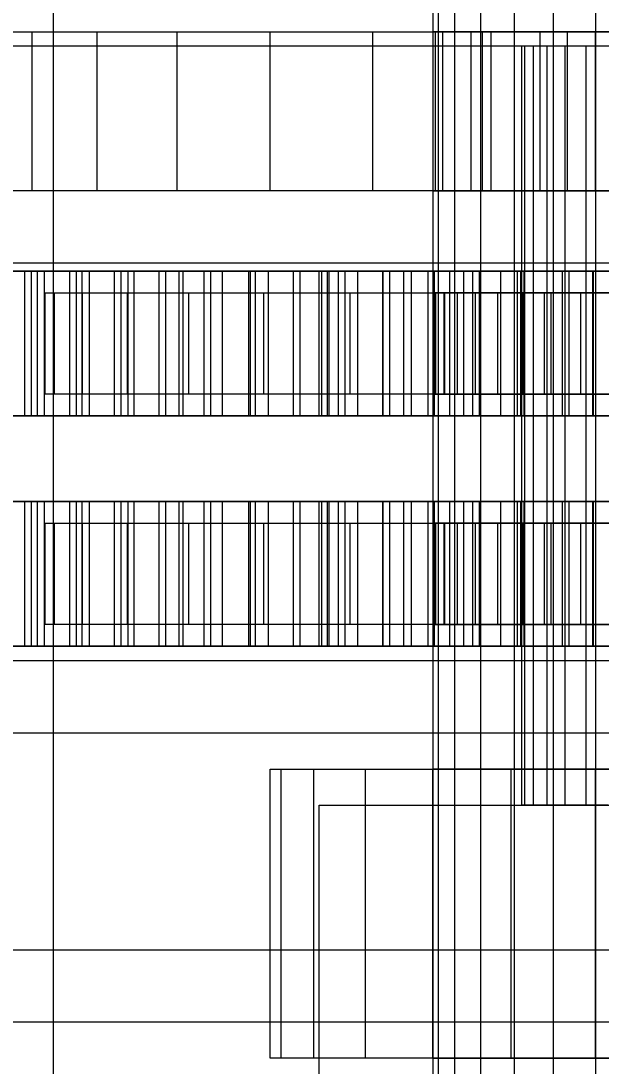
# Model space of a CAD drawing. Header units: millimetres. Extents: x -2500 to 58855, y -53268 to 6837.
# Drawn here: x 57367.6 to 57447.9, y -16606.1 to -16461.5 of the extents above; entities that cross this region are included whole.
import ezdxf

# ---------------------------------------------------------------- set-up
doc = ezdxf.new("R2010")
doc.units = ezdxf.units.MM
doc.layers.add('COTAS_R', color=1, linetype='Continuous', lineweight=0)
doc.layers.add('superior_secador', color=7, linetype='Continuous', lineweight=0)
doc.dimstyles.new('R19_100', dxfattribs={"dimtxt": 250, "dimasz": 150, "dimexe": 150, "dimexo": 80, "dimgap": 100, "dimtad": 1, "dimtih": 1, "dimtoh": 1, "dimdsep": 46, "dimcen": 0.09, "dimadec": 0, "dimazin": 0, "dimtfac": 1, "dimtdec": 4, "dimtofl": 0, "dimtmove": 0, "dimatfit": 3, "dimfxl": 1, "dimtolj": 1, "dimtzin": 0, "dimarcsym": 0})

# ---------------------------------------------------------------- blocks, each defined once
blk = doc.blocks.new('*D26')
at = {"layer": 'COTAS_R', "color": 0, "lineweight": -2, "transparency": 16777216}
for p, q in [((58037.12, -15400), (57067.12, -15400)), ((57217.12, -19600), (57217.12, -15550)), ((58037.12, -19750), (57067.12, -19750))]:
    blk.add_line(p, q, dxfattribs=at)
at = {"layer": 'COTAS_R', "color": 0, "transparency": 16777216}
for points in [[(57192.12, -15550), (57242.12, -15550), (57217.12, -15400)], [(57192.12, -19600), (57242.12, -19600), (57217.12, -19750)]]:
    blk.add_solid(points, dxfattribs=at)
at = {"layer": 'Defpoints', "color": 0, "transparency": 16777216}
for p in [(57217.12, -15400), (58117.12, -15400), (58117.12, -19750)]:
    blk.add_point(p, dxfattribs=at)

msp = doc.modelspace()

# ---------------------------------------------------------------- linework, layer by layer
at = {"layer": 'superior_secador'}
for p, q in [((57424.616, -16380), (57424.616, -16640)), ((57425.383, -16380), (57425.383, -16640)), ((57427.63, -16380), (57427.63, -16640)), ((57431.206, -16380), (57431.206, -16640)), ((57435.866, -16380), (57435.866, -16640)), ((57441.292, -16380), (57441.292, -16640)), ((57447.116, -16380), (57447.116, -16640)), ((57372.116, -16405), (57372.116, -16700)), ((57357.116, -16463), (57424.616, -16463)), ((57358.483, -16463), (57424.958, -16463)), ((57362.544, -16463), (57369.174, -16463)), ((57362.544, -16463), (57425.973, -16463)), ((57369.174, -16485), (57369.174, -16463)), ((57369.174, -16463), (57378.172, -16463)), ((57369.174, -16463), (57427.63, -16463)), ((57378.172, -16485), (57378.172, -16463)), ((57378.172, -16463), (57389.265, -16463)), ((57378.172, -16463), (57429.88, -16463)), ((57389.265, -16485), (57389.265, -16463)), ((57389.265, -16463), (57402.116, -16463)), ((57389.265, -16463), (57432.653, -16463)), ((57402.116, -16485), (57402.116, -16463)), ((57402.116, -16463), (57416.334, -16463)), ((57402.116, -16463), (57435.866, -16463)), ((57416.334, -16485), (57416.334, -16463)), ((57416.334, -16463), (57431.488, -16463)), ((57416.334, -16463), (57439.42, -16463)), ((57424.958, -16463), (57424.616, -16463)), ((57424.616, -16463), (57424.616, -16485)), ((57425.973, -16463), (57424.958, -16463)), ((57424.958, -16463), (57424.958, -16485)), ((57427.63, -16463), (57425.973, -16463)), ((57425.973, -16463), (57425.973, -16485)), ((57429.88, -16463), (57427.63, -16463)), ((57427.63, -16463), (57427.63, -16485)), ((57432.653, -16463), (57429.88, -16463)), ((57429.88, -16463), (57429.88, -16485)), ((57431.488, -16485), (57431.488, -16463)), ((57431.488, -16463), (57447.116, -16463)), ((57431.488, -16463), (57443.209, -16463)), ((57435.866, -16463), (57432.653, -16463)), ((57432.653, -16463), (57432.653, -16485)), ((57439.42, -16463), (57435.866, -16463)), ((57435.866, -16463), (57435.866, -16485)), ((57443.209, -16463), (57439.42, -16463)), ((57439.42, -16463), (57439.42, -16485)), ((57447.116, -16463), (57443.209, -16463)), ((57443.209, -16463), (57443.209, -16485)), ((57447.116, -16485), (57447.116, -16463)), ((57447.116, -16463), (57462.744, -16463)), ((57451.023, -16463), (57447.116, -16463)), ((57542.116, -16465), (57352.116, -16465)), ((57437.311, -16465), (57436.902, -16465)), ((57436.902, -16465), (57436.902, -16570)), ((57438.509, -16465), (57437.311, -16465)), ((57437.311, -16465), (57437.311, -16570)), ((57440.416, -16465), (57438.509, -16465)), ((57438.509, -16465), (57438.509, -16570)), ((57442.902, -16465), (57440.416, -16465)), ((57440.416, -16465), (57440.416, -16570)), ((57445.796, -16465), (57442.902, -16465)), ((57442.902, -16465), (57442.902, -16570)), ((57448.902, -16465), (57445.796, -16465)), ((57445.796, -16465), (57445.796, -16570)), ((57424.616, -16485), (57357.116, -16485)), ((57424.958, -16485), (57358.483, -16485)), ((57369.174, -16485), (57362.544, -16485)), ((57425.973, -16485), (57362.544, -16485)), ((57378.172, -16485), (57369.174, -16485)), ((57427.63, -16485), (57369.174, -16485)), ((57389.265, -16485), (57378.172, -16485)), ((57429.88, -16485), (57378.172, -16485)), ((57402.116, -16485), (57389.265, -16485)), ((57432.653, -16485), (57389.265, -16485)), ((57416.334, -16485), (57402.116, -16485)), ((57435.866, -16485), (57402.116, -16485)), ((57431.488, -16485), (57416.334, -16485)), ((57439.42, -16485), (57416.334, -16485)), ((57424.616, -16485), (57424.958, -16485)), ((57424.958, -16485), (57425.973, -16485)), ((57425.973, -16485), (57427.63, -16485)), ((57427.63, -16485), (57429.88, -16485)), ((57429.88, -16485), (57432.653, -16485)), ((57447.116, -16485), (57431.488, -16485)), ((57443.209, -16485), (57431.488, -16485)), ((57432.653, -16485), (57435.866, -16485)), ((57435.866, -16485), (57439.42, -16485)), ((57439.42, -16485), (57443.209, -16485)), ((57443.209, -16485), (57447.116, -16485)), ((57462.744, -16485), (57447.116, -16485)), ((57447.116, -16485), (57451.023, -16485)), ((57557.116, -16495), (57167.116, -16495)), ((57369.111, -16496.12), (57355.753, -16496.12)), ((57357.513, -16496.12), (57370.871, -16496.12)), ((57375.307, -16496.12), (57361.949, -16496.12)), ((57361.949, -16496.12), (57368.145, -16496.12)), ((57369.111, -16496.12), (57362.914, -16496.12)), ((57363.71, -16496.12), (57369.906, -16496.12)), ((57363.71, -16496.12), (57377.068, -16496.12)), ((57370.871, -16496.12), (57364.675, -16496.12)), ((57368.145, -16496.12), (57368.145, -16516.12)), ((57381.503, -16496.12), (57368.145, -16496.12)), ((57368.145, -16496.12), (57374.341, -16496.12)), ((57369.111, -16516.12), (57369.111, -16496.12)), ((57375.307, -16496.12), (57369.111, -16496.12)), ((57369.906, -16516.12), (57369.906, -16496.12)), ((57369.906, -16496.12), (57376.102, -16496.12)), ((57369.906, -16496.12), (57383.264, -16496.12)), ((57377.068, -16496.12), (57370.871, -16496.12)), ((57370.871, -16496.12), (57370.871, -16516.12)), ((57374.341, -16496.12), (57374.341, -16516.12)), ((57387.699, -16496.12), (57374.341, -16496.12)), ((57374.341, -16496.12), (57380.537, -16496.12)), ((57375.307, -16516.12), (57375.307, -16496.12)), ((57381.503, -16496.12), (57375.307, -16496.12)), ((57376.102, -16516.12), (57376.102, -16496.12)), ((57376.102, -16496.12), (57382.482, -16496.12)), ((57376.102, -16496.12), (57389.46, -16496.12)), ((57383.264, -16496.12), (57377.068, -16496.12)), ((57377.068, -16496.12), (57377.068, -16516.12)), ((57380.537, -16496.12), (57380.537, -16516.12)), ((57393.895, -16496.12), (57380.537, -16496.12)), ((57380.537, -16496.12), (57386.734, -16496.12)), ((57381.503, -16516.12), (57381.503, -16496.12)), ((57387.699, -16496.12), (57381.503, -16496.12)), ((57382.482, -16516.12), (57382.482, -16496.12)), ((57382.482, -16496.12), (57390.063, -16496.12)), ((57382.482, -16496.12), (57395.473, -16496.12)), ((57389.46, -16496.12), (57383.264, -16496.12)), ((57383.264, -16496.12), (57383.264, -16516.12)), ((57386.734, -16496.12), (57386.734, -16516.12)), ((57400.092, -16496.12), (57386.734, -16496.12)), ((57386.734, -16496.12), (57392.93, -16496.12)), ((57387.699, -16516.12), (57387.699, -16496.12)), ((57393.895, -16496.12), (57387.699, -16496.12)), ((57395.473, -16496.12), (57389.46, -16496.12)), ((57389.46, -16496.12), (57389.46, -16516.12)), ((57390.063, -16516.12), (57390.063, -16496.12)), ((57390.063, -16496.12), (57399.393, -16496.12)), ((57390.063, -16496.12), (57401.821, -16496.12)), ((57392.93, -16496.12), (57392.93, -16516.12)), ((57406.288, -16496.12), (57392.93, -16496.12)), ((57392.93, -16496.12), (57399.126, -16496.12)), ((57393.895, -16516.12), (57393.895, -16496.12)), ((57400.092, -16496.12), (57393.895, -16496.12)), ((57401.821, -16496.12), (57395.473, -16496.12)), ((57395.473, -16496.12), (57395.473, -16516.12)), ((57399.126, -16496.12), (57399.126, -16516.12)), ((57412.484, -16496.12), (57399.126, -16496.12)), ((57399.126, -16496.12), (57405.322, -16496.12)), ((57399.393, -16516.12), (57399.393, -16496.12)), ((57399.393, -16496.12), (57410.031, -16496.12)), ((57399.393, -16496.12), (57409.228, -16496.12)), ((57400.092, -16516.12), (57400.092, -16496.12)), ((57406.288, -16496.12), (57400.092, -16496.12)), ((57409.228, -16496.12), (57401.821, -16496.12)), ((57401.821, -16496.12), (57401.821, -16516.12)), ((57405.322, -16496.12), (57405.322, -16516.12)), ((57418.68, -16496.12), (57405.322, -16496.12)), ((57405.322, -16496.12), (57411.518, -16496.12)), ((57406.288, -16516.12), (57406.288, -16496.12)), ((57412.484, -16496.12), (57406.288, -16496.12)), ((57408.902, -16516.12), (57408.902, -16496.12)), ((57408.902, -16496.12), (57410.265, -16496.12)), ((57408.902, -16496.12), (57436.902, -16496.12)), ((57417.674, -16496.12), (57409.228, -16496.12)), ((57409.228, -16496.12), (57409.228, -16516.12)), ((57410.031, -16516.12), (57410.031, -16496.12)), ((57410.031, -16496.12), (57421.686, -16496.12)), ((57410.031, -16496.12), (57417.674, -16496.12)), ((57410.265, -16516.12), (57410.265, -16496.12)), ((57410.265, -16496.12), (57414.261, -16496.12)), ((57410.265, -16496.12), (57437.311, -16496.12)), ((57411.518, -16496.12), (57411.518, -16516.12)), ((57424.876, -16496.12), (57411.518, -16496.12)), ((57411.518, -16496.12), (57417.715, -16496.12)), ((57412.484, -16516.12), (57412.484, -16496.12)), ((57418.68, -16496.12), (57412.484, -16496.12)), ((57414.261, -16516.12), (57414.261, -16496.12)), ((57414.261, -16496.12), (57420.617, -16496.12)), ((57414.261, -16496.12), (57438.509, -16496.12)), ((57426.927, -16496.12), (57417.674, -16496.12)), ((57417.674, -16496.12), (57417.674, -16516.12)), ((57417.715, -16496.12), (57417.715, -16516.12)), ((57431.072, -16496.12), (57417.715, -16496.12)), ((57417.715, -16496.12), (57423.911, -16496.12)), ((57418.68, -16516.12), (57418.68, -16496.12)), ((57424.876, -16496.12), (57418.68, -16496.12)), ((57420.617, -16516.12), (57420.617, -16496.12)), ((57420.617, -16496.12), (57428.902, -16496.12)), ((57420.617, -16496.12), (57440.416, -16496.12)), ((57421.686, -16516.12), (57421.686, -16496.12)), ((57421.686, -16496.12), (57434.039, -16496.12)), ((57421.686, -16496.12), (57426.927, -16496.12)), ((57423.911, -16496.12), (57423.911, -16516.12)), ((57437.269, -16496.12), (57423.911, -16496.12)), ((57423.911, -16496.12), (57430.107, -16496.12)), ((57424.876, -16516.12), (57424.876, -16496.12)), ((57431.072, -16496.12), (57424.876, -16496.12)), ((57436.734, -16496.12), (57426.927, -16496.12)), ((57426.927, -16496.12), (57426.927, -16516.12)), ((57428.902, -16516.12), (57428.902, -16496.12)), ((57428.902, -16496.12), (57438.549, -16496.12)), ((57428.902, -16496.12), (57442.902, -16496.12)), ((57430.107, -16496.12), (57430.107, -16516.12)), ((57443.465, -16496.12), (57430.107, -16496.12)), ((57430.107, -16496.12), (57436.303, -16496.12)), ((57431.072, -16516.12), (57431.072, -16496.12)), ((57437.269, -16496.12), (57431.072, -16496.12)), ((57434.039, -16516.12), (57434.039, -16496.12)), ((57434.039, -16496.12), (57446.75, -16496.12)), ((57434.039, -16496.12), (57436.734, -16496.12)), ((57436.303, -16496.12), (57436.303, -16516.12)), ((57449.661, -16496.12), (57436.303, -16496.12)), ((57436.303, -16496.12), (57442.499, -16496.12)), ((57446.825, -16496.12), (57436.734, -16496.12)), ((57436.734, -16496.12), (57436.734, -16516.12)), ((57437.311, -16496.12), (57436.902, -16496.12)), ((57436.902, -16496.12), (57436.902, -16516.12)), ((57437.269, -16516.12), (57437.269, -16496.12)), ((57443.465, -16496.12), (57437.269, -16496.12)), ((57438.509, -16496.12), (57437.311, -16496.12)), ((57437.311, -16496.12), (57437.311, -16516.12)), ((57440.416, -16496.12), (57438.509, -16496.12)), ((57438.509, -16496.12), (57438.509, -16516.12)), ((57438.549, -16516.12), (57438.549, -16496.12)), ((57438.549, -16496.12), (57448.902, -16496.12)), ((57438.549, -16496.12), (57445.796, -16496.12)), ((57442.902, -16496.12), (57440.416, -16496.12)), ((57440.416, -16496.12), (57440.416, -16516.12)), ((57442.499, -16496.12), (57442.499, -16516.12)), ((57455.857, -16496.12), (57442.499, -16496.12)), ((57442.499, -16496.12), (57448.695, -16496.12)), ((57445.796, -16496.12), (57442.902, -16496.12)), ((57442.902, -16496.12), (57442.902, -16516.12)), ((57443.465, -16516.12), (57443.465, -16496.12)), ((57449.661, -16496.12), (57443.465, -16496.12)), ((57448.902, -16496.12), (57445.796, -16496.12)), ((57445.796, -16496.12), (57445.796, -16516.12)), ((57446.75, -16516.12), (57446.75, -16496.12)), ((57446.75, -16496.12), (57459.471, -16496.12)), ((57446.75, -16496.12), (57446.825, -16496.12)), ((57456.925, -16496.12), (57446.825, -16496.12)), ((57446.825, -16496.12), (57446.825, -16516.12)), ((57371, -16513.12), (57371, -16499.12)), ((57371, -16499.12), (57372.296, -16499.12)), ((57371, -16499.12), (57424.616, -16499.12)), ((57372.296, -16513.12), (57372.296, -16499.12)), ((57372.296, -16499.12), (57376.14, -16499.12)), ((57372.296, -16499.12), (57424.999, -16499.12)), ((57376.14, -16513.12), (57376.14, -16499.12)), ((57376.14, -16499.12), (57382.401, -16499.12)), ((57376.14, -16499.12), (57426.135, -16499.12)), ((57382.401, -16513.12), (57382.401, -16499.12)), ((57382.401, -16499.12), (57390.866, -16499.12)), ((57382.401, -16499.12), (57427.986, -16499.12)), ((57390.866, -16513.12), (57390.866, -16499.12)), ((57390.866, -16499.12), (57401.246, -16499.12)), ((57390.866, -16499.12), (57430.488, -16499.12)), ((57401.246, -16513.12), (57401.246, -16499.12)), ((57401.246, -16499.12), (57413.188, -16499.12)), ((57401.246, -16499.12), (57433.557, -16499.12)), ((57413.188, -16513.12), (57413.188, -16499.12)), ((57413.188, -16499.12), (57426.286, -16499.12)), ((57413.188, -16499.12), (57437.087, -16499.12)), ((57424.999, -16499.12), (57424.616, -16499.12)), ((57424.616, -16499.12), (57424.616, -16513.12)), ((57426.135, -16499.12), (57424.999, -16499.12)), ((57424.999, -16499.12), (57424.999, -16513.12)), ((57427.986, -16499.12), (57426.135, -16499.12)), ((57426.135, -16499.12), (57426.135, -16513.12)), ((57426.286, -16513.12), (57426.286, -16499.12)), ((57426.286, -16499.12), (57440.093, -16499.12)), ((57426.286, -16499.12), (57440.958, -16499.12)), ((57430.488, -16499.12), (57427.986, -16499.12)), ((57427.986, -16499.12), (57427.986, -16513.12)), ((57433.557, -16499.12), (57430.488, -16499.12)), ((57430.488, -16499.12), (57430.488, -16513.12)), ((57437.087, -16499.12), (57433.557, -16499.12)), ((57433.557, -16499.12), (57433.557, -16513.12)), ((57440.958, -16499.12), (57437.087, -16499.12)), ((57437.087, -16499.12), (57437.087, -16513.12)), ((57440.093, -16513.12), (57440.093, -16499.12)), ((57440.093, -16499.12), (57454.139, -16499.12)), ((57440.093, -16499.12), (57445.04, -16499.12)), ((57445.04, -16499.12), (57440.958, -16499.12)), ((57440.958, -16499.12), (57440.958, -16513.12)), ((57449.192, -16499.12), (57445.04, -16499.12)), ((57445.04, -16499.12), (57445.04, -16513.12)), ((57372.296, -16513.12), (57371, -16513.12)), ((57424.616, -16513.12), (57371, -16513.12)), ((57376.14, -16513.12), (57372.296, -16513.12)), ((57424.999, -16513.12), (57372.296, -16513.12)), ((57382.401, -16513.12), (57376.14, -16513.12)), ((57426.135, -16513.12), (57376.14, -16513.12)), ((57390.866, -16513.12), (57382.401, -16513.12)), ((57427.986, -16513.12), (57382.401, -16513.12)), ((57401.246, -16513.12), (57390.866, -16513.12)), ((57430.488, -16513.12), (57390.866, -16513.12)), ((57413.188, -16513.12), (57401.246, -16513.12)), ((57433.557, -16513.12), (57401.246, -16513.12)), ((57426.286, -16513.12), (57413.188, -16513.12)), ((57437.087, -16513.12), (57413.188, -16513.12)), ((57424.616, -16513.12), (57424.999, -16513.12)), ((57424.999, -16513.12), (57426.135, -16513.12)), ((57426.135, -16513.12), (57427.986, -16513.12)), ((57440.093, -16513.12), (57426.286, -16513.12)), ((57440.958, -16513.12), (57426.286, -16513.12)), ((57427.986, -16513.12), (57430.488, -16513.12)), ((57430.488, -16513.12), (57433.557, -16513.12)), ((57433.557, -16513.12), (57437.087, -16513.12)), ((57437.087, -16513.12), (57440.958, -16513.12)), ((57454.139, -16513.12), (57440.093, -16513.12)), ((57445.04, -16513.12), (57440.093, -16513.12)), ((57440.958, -16513.12), (57445.04, -16513.12)), ((57445.04, -16513.12), (57449.192, -16513.12)), ((57355.753, -16516.12), (57369.111, -16516.12)), ((57370.871, -16516.12), (57357.513, -16516.12)), ((57361.949, -16516.12), (57375.307, -16516.12)), ((57368.145, -16516.12), (57361.949, -16516.12)), ((57362.914, -16516.12), (57369.111, -16516.12)), ((57369.906, -16516.12), (57363.71, -16516.12)), ((57377.068, -16516.12), (57363.71, -16516.12)), ((57364.675, -16516.12), (57370.871, -16516.12)), ((57368.145, -16516.12), (57381.503, -16516.12)), ((57374.341, -16516.12), (57368.145, -16516.12)), ((57369.111, -16516.12), (57375.307, -16516.12)), ((57376.102, -16516.12), (57369.906, -16516.12)), ((57383.264, -16516.12), (57369.906, -16516.12)), ((57370.871, -16516.12), (57377.068, -16516.12)), ((57374.341, -16516.12), (57387.699, -16516.12)), ((57380.537, -16516.12), (57374.341, -16516.12)), ((57375.307, -16516.12), (57381.503, -16516.12)), ((57382.482, -16516.12), (57376.102, -16516.12)), ((57389.46, -16516.12), (57376.102, -16516.12)), ((57377.068, -16516.12), (57383.264, -16516.12)), ((57380.537, -16516.12), (57393.895, -16516.12)), ((57386.734, -16516.12), (57380.537, -16516.12)), ((57381.503, -16516.12), (57387.699, -16516.12)), ((57390.063, -16516.12), (57382.482, -16516.12)), ((57395.473, -16516.12), (57382.482, -16516.12)), ((57383.264, -16516.12), (57389.46, -16516.12)), ((57386.734, -16516.12), (57400.092, -16516.12)), ((57392.93, -16516.12), (57386.734, -16516.12)), ((57387.699, -16516.12), (57393.895, -16516.12)), ((57389.46, -16516.12), (57395.473, -16516.12)), ((57399.393, -16516.12), (57390.063, -16516.12)), ((57401.821, -16516.12), (57390.063, -16516.12)), ((57392.93, -16516.12), (57406.288, -16516.12)), ((57399.126, -16516.12), (57392.93, -16516.12)), ((57393.895, -16516.12), (57400.092, -16516.12)), ((57395.473, -16516.12), (57401.821, -16516.12)), ((57399.126, -16516.12), (57412.484, -16516.12)), ((57405.322, -16516.12), (57399.126, -16516.12)), ((57410.031, -16516.12), (57399.393, -16516.12)), ((57409.228, -16516.12), (57399.393, -16516.12)), ((57400.092, -16516.12), (57406.288, -16516.12)), ((57401.821, -16516.12), (57409.228, -16516.12)), ((57405.322, -16516.12), (57418.68, -16516.12)), ((57411.518, -16516.12), (57405.322, -16516.12)), ((57406.288, -16516.12), (57412.484, -16516.12)), ((57410.265, -16516.12), (57408.902, -16516.12)), ((57436.902, -16516.12), (57408.902, -16516.12)), ((57409.228, -16516.12), (57417.674, -16516.12)), ((57421.686, -16516.12), (57410.031, -16516.12)), ((57417.674, -16516.12), (57410.031, -16516.12)), ((57414.261, -16516.12), (57410.265, -16516.12)), ((57437.311, -16516.12), (57410.265, -16516.12)), ((57411.518, -16516.12), (57424.876, -16516.12)), ((57417.715, -16516.12), (57411.518, -16516.12)), ((57412.484, -16516.12), (57418.68, -16516.12)), ((57420.617, -16516.12), (57414.261, -16516.12)), ((57438.509, -16516.12), (57414.261, -16516.12)), ((57417.674, -16516.12), (57426.927, -16516.12)), ((57417.715, -16516.12), (57431.072, -16516.12)), ((57423.911, -16516.12), (57417.715, -16516.12)), ((57418.68, -16516.12), (57424.876, -16516.12)), ((57428.902, -16516.12), (57420.617, -16516.12)), ((57440.416, -16516.12), (57420.617, -16516.12)), ((57434.039, -16516.12), (57421.686, -16516.12)), ((57426.927, -16516.12), (57421.686, -16516.12)), ((57423.911, -16516.12), (57437.269, -16516.12)), ((57430.107, -16516.12), (57423.911, -16516.12)), ((57424.876, -16516.12), (57431.072, -16516.12)), ((57426.927, -16516.12), (57436.734, -16516.12)), ((57438.549, -16516.12), (57428.902, -16516.12)), ((57442.902, -16516.12), (57428.902, -16516.12)), ((57430.107, -16516.12), (57443.465, -16516.12)), ((57436.303, -16516.12), (57430.107, -16516.12)), ((57431.072, -16516.12), (57437.269, -16516.12)), ((57446.75, -16516.12), (57434.039, -16516.12)), ((57436.734, -16516.12), (57434.039, -16516.12)), ((57436.303, -16516.12), (57449.661, -16516.12)), ((57442.499, -16516.12), (57436.303, -16516.12)), ((57436.734, -16516.12), (57446.825, -16516.12)), ((57436.902, -16516.12), (57437.311, -16516.12)), ((57437.269, -16516.12), (57443.465, -16516.12)), ((57437.311, -16516.12), (57438.509, -16516.12)), ((57438.509, -16516.12), (57440.416, -16516.12)), ((57448.902, -16516.12), (57438.549, -16516.12)), ((57445.796, -16516.12), (57438.549, -16516.12)), ((57440.416, -16516.12), (57442.902, -16516.12)), ((57442.499, -16516.12), (57455.857, -16516.12)), ((57448.695, -16516.12), (57442.499, -16516.12)), ((57442.902, -16516.12), (57445.796, -16516.12)), ((57443.465, -16516.12), (57449.661, -16516.12)), ((57445.796, -16516.12), (57448.902, -16516.12)), ((57459.471, -16516.12), (57446.75, -16516.12)), ((57446.825, -16516.12), (57446.75, -16516.12)), ((57446.825, -16516.12), (57456.925, -16516.12)), ((57369.111, -16528), (57355.753, -16528)), ((57357.513, -16528), (57370.871, -16528)), ((57375.307, -16528), (57361.949, -16528)), ((57361.949, -16528), (57368.145, -16528)), ((57369.111, -16528), (57362.914, -16528)), ((57363.71, -16528), (57369.906, -16528)), ((57363.71, -16528), (57377.068, -16528)), ((57370.871, -16528), (57364.675, -16528)), ((57368.145, -16528), (57368.145, -16548)), ((57381.503, -16528), (57368.145, -16528)), ((57368.145, -16528), (57374.341, -16528)), ((57369.111, -16548), (57369.111, -16528)), ((57375.307, -16528), (57369.111, -16528)), ((57369.906, -16548), (57369.906, -16528)), ((57369.906, -16528), (57376.102, -16528)), ((57369.906, -16528), (57383.264, -16528)), ((57377.068, -16528), (57370.871, -16528)), ((57370.871, -16528), (57370.871, -16548)), ((57374.341, -16528), (57374.341, -16548)), ((57387.699, -16528), (57374.341, -16528)), ((57374.341, -16528), (57380.537, -16528)), ((57375.307, -16548), (57375.307, -16528)), ((57381.503, -16528), (57375.307, -16528)), ((57376.102, -16548), (57376.102, -16528)), ((57376.102, -16528), (57382.482, -16528)), ((57376.102, -16528), (57389.46, -16528)), ((57383.264, -16528), (57377.068, -16528)), ((57377.068, -16528), (57377.068, -16548)), ((57380.537, -16528), (57380.537, -16548)), ((57393.895, -16528), (57380.537, -16528)), ((57380.537, -16528), (57386.734, -16528)), ((57381.503, -16548), (57381.503, -16528)), ((57387.699, -16528), (57381.503, -16528)), ((57382.482, -16548), (57382.482, -16528)), ((57382.482, -16528), (57390.063, -16528)), ((57382.482, -16528), (57395.473, -16528)), ((57389.46, -16528), (57383.264, -16528)), ((57383.264, -16528), (57383.264, -16548)), ((57386.734, -16528), (57386.734, -16548)), ((57400.092, -16528), (57386.734, -16528)), ((57386.734, -16528), (57392.93, -16528)), ((57387.699, -16548), (57387.699, -16528)), ((57393.895, -16528), (57387.699, -16528)), ((57395.473, -16528), (57389.46, -16528)), ((57389.46, -16528), (57389.46, -16548)), ((57390.063, -16548), (57390.063, -16528)), ((57390.063, -16528), (57399.393, -16528)), ((57390.063, -16528), (57401.821, -16528)), ((57392.93, -16528), (57392.93, -16548)), ((57406.288, -16528), (57392.93, -16528)), ((57392.93, -16528), (57399.126, -16528)), ((57393.895, -16548), (57393.895, -16528)), ((57400.092, -16528), (57393.895, -16528)), ((57401.821, -16528), (57395.473, -16528)), ((57395.473, -16528), (57395.473, -16548)), ((57399.126, -16528), (57399.126, -16548)), ((57412.484, -16528), (57399.126, -16528)), ((57399.126, -16528), (57405.322, -16528)), ((57399.393, -16548), (57399.393, -16528)), ((57399.393, -16528), (57410.031, -16528)), ((57399.393, -16528), (57409.228, -16528)), ((57400.092, -16548), (57400.092, -16528)), ((57406.288, -16528), (57400.092, -16528)), ((57409.228, -16528), (57401.821, -16528)), ((57401.821, -16528), (57401.821, -16548)), ((57405.322, -16528), (57405.322, -16548)), ((57418.68, -16528), (57405.322, -16528)), ((57405.322, -16528), (57411.518, -16528)), ((57406.288, -16548), (57406.288, -16528)), ((57412.484, -16528), (57406.288, -16528)), ((57408.902, -16548), (57408.902, -16528)), ((57408.902, -16528), (57410.265, -16528)), ((57408.902, -16528), (57436.902, -16528)), ((57417.674, -16528), (57409.228, -16528)), ((57409.228, -16528), (57409.228, -16548)), ((57410.031, -16548), (57410.031, -16528)), ((57410.031, -16528), (57421.686, -16528)), ((57410.031, -16528), (57417.674, -16528)), ((57410.265, -16548), (57410.265, -16528)), ((57410.265, -16528), (57414.261, -16528)), ((57410.265, -16528), (57437.311, -16528)), ((57411.518, -16528), (57411.518, -16548)), ((57424.876, -16528), (57411.518, -16528)), ((57411.518, -16528), (57417.715, -16528)), ((57412.484, -16548), (57412.484, -16528)), ((57418.68, -16528), (57412.484, -16528)), ((57414.261, -16548), (57414.261, -16528)), ((57414.261, -16528), (57420.617, -16528)), ((57414.261, -16528), (57438.509, -16528)), ((57426.927, -16528), (57417.674, -16528)), ((57417.674, -16528), (57417.674, -16548)), ((57417.715, -16528), (57417.715, -16548)), ((57431.072, -16528), (57417.715, -16528)), ((57417.715, -16528), (57423.911, -16528)), ((57418.68, -16548), (57418.68, -16528)), ((57424.876, -16528), (57418.68, -16528)), ((57420.617, -16548), (57420.617, -16528)), ((57420.617, -16528), (57428.902, -16528)), ((57420.617, -16528), (57440.416, -16528)), ((57421.686, -16548), (57421.686, -16528)), ((57421.686, -16528), (57434.039, -16528)), ((57421.686, -16528), (57426.927, -16528)), ((57423.911, -16528), (57423.911, -16548)), ((57437.269, -16528), (57423.911, -16528)), ((57423.911, -16528), (57430.107, -16528)), ((57424.876, -16548), (57424.876, -16528)), ((57431.072, -16528), (57424.876, -16528)), ((57436.734, -16528), (57426.927, -16528)), ((57426.927, -16528), (57426.927, -16548)), ((57428.902, -16548), (57428.902, -16528)), ((57428.902, -16528), (57438.549, -16528)), ((57428.902, -16528), (57442.902, -16528)), ((57430.107, -16528), (57430.107, -16548)), ((57443.465, -16528), (57430.107, -16528)), ((57430.107, -16528), (57436.303, -16528)), ((57431.072, -16548), (57431.072, -16528)), ((57437.269, -16528), (57431.072, -16528)), ((57434.039, -16548), (57434.039, -16528)), ((57434.039, -16528), (57446.75, -16528)), ((57434.039, -16528), (57436.734, -16528)), ((57436.303, -16528), (57436.303, -16548)), ((57449.661, -16528), (57436.303, -16528)), ((57436.303, -16528), (57442.499, -16528)), ((57446.825, -16528), (57436.734, -16528)), ((57436.734, -16528), (57436.734, -16548)), ((57437.311, -16528), (57436.902, -16528)), ((57436.902, -16528), (57436.902, -16548)), ((57437.269, -16548), (57437.269, -16528)), ((57443.465, -16528), (57437.269, -16528)), ((57438.509, -16528), (57437.311, -16528)), ((57437.311, -16528), (57437.311, -16548)), ((57440.416, -16528), (57438.509, -16528)), ((57438.509, -16528), (57438.509, -16548)), ((57438.549, -16548), (57438.549, -16528)), ((57438.549, -16528), (57448.902, -16528)), ((57438.549, -16528), (57445.796, -16528)), ((57442.902, -16528), (57440.416, -16528)), ((57440.416, -16528), (57440.416, -16548)), ((57442.499, -16528), (57442.499, -16548)), ((57455.857, -16528), (57442.499, -16528)), ((57442.499, -16528), (57448.695, -16528)), ((57445.796, -16528), (57442.902, -16528)), ((57442.902, -16528), (57442.902, -16548)), ((57443.465, -16548), (57443.465, -16528)), ((57449.661, -16528), (57443.465, -16528)), ((57448.902, -16528), (57445.796, -16528)), ((57445.796, -16528), (57445.796, -16548)), ((57446.75, -16548), (57446.75, -16528)), ((57446.75, -16528), (57459.471, -16528)), ((57446.75, -16528), (57446.825, -16528)), ((57456.925, -16528), (57446.825, -16528)), ((57446.825, -16528), (57446.825, -16548)), ((57371, -16545), (57371, -16531)), ((57371, -16531), (57372.296, -16531)), ((57371, -16531), (57424.616, -16531)), ((57372.296, -16545), (57372.296, -16531)), ((57372.296, -16531), (57376.14, -16531)), ((57372.296, -16531), (57424.999, -16531)), ((57376.14, -16545), (57376.14, -16531)), ((57376.14, -16531), (57382.401, -16531)), ((57376.14, -16531), (57426.135, -16531)), ((57382.401, -16545), (57382.401, -16531)), ((57382.401, -16531), (57390.866, -16531)), ((57382.401, -16531), (57427.986, -16531)), ((57390.866, -16545), (57390.866, -16531)), ((57390.866, -16531), (57401.246, -16531)), ((57390.866, -16531), (57430.488, -16531)), ((57401.246, -16545), (57401.246, -16531)), ((57401.246, -16531), (57413.188, -16531)), ((57401.246, -16531), (57433.557, -16531)), ((57413.188, -16545), (57413.188, -16531)), ((57413.188, -16531), (57426.286, -16531)), ((57413.188, -16531), (57437.087, -16531)), ((57424.999, -16531), (57424.616, -16531)), ((57424.616, -16531), (57424.616, -16545)), ((57426.135, -16531), (57424.999, -16531)), ((57424.999, -16531), (57424.999, -16545)), ((57427.986, -16531), (57426.135, -16531)), ((57426.135, -16531), (57426.135, -16545)), ((57426.286, -16545), (57426.286, -16531)), ((57426.286, -16531), (57440.093, -16531)), ((57426.286, -16531), (57440.958, -16531)), ((57430.488, -16531), (57427.986, -16531)), ((57427.986, -16531), (57427.986, -16545)), ((57433.557, -16531), (57430.488, -16531)), ((57430.488, -16531), (57430.488, -16545)), ((57437.087, -16531), (57433.557, -16531)), ((57433.557, -16531), (57433.557, -16545)), ((57440.958, -16531), (57437.087, -16531)), ((57437.087, -16531), (57437.087, -16545)), ((57440.093, -16545), (57440.093, -16531)), ((57440.093, -16531), (57454.139, -16531)), ((57440.093, -16531), (57445.04, -16531)), ((57445.04, -16531), (57440.958, -16531)), ((57440.958, -16531), (57440.958, -16545)), ((57449.192, -16531), (57445.04, -16531)), ((57445.04, -16531), (57445.04, -16545)), ((57372.296, -16545), (57371, -16545)), ((57424.616, -16545), (57371, -16545)), ((57376.14, -16545), (57372.296, -16545)), ((57424.999, -16545), (57372.296, -16545)), ((57382.401, -16545), (57376.14, -16545)), ((57426.135, -16545), (57376.14, -16545)), ((57390.866, -16545), (57382.401, -16545)), ((57427.986, -16545), (57382.401, -16545)), ((57401.246, -16545), (57390.866, -16545)), ((57430.488, -16545), (57390.866, -16545)), ((57413.188, -16545), (57401.246, -16545)), ((57433.557, -16545), (57401.246, -16545)), ((57426.286, -16545), (57413.188, -16545)), ((57437.087, -16545), (57413.188, -16545)), ((57424.616, -16545), (57424.999, -16545)), ((57424.999, -16545), (57426.135, -16545)), ((57426.135, -16545), (57427.986, -16545)), ((57440.093, -16545), (57426.286, -16545)), ((57440.958, -16545), (57426.286, -16545)), ((57427.986, -16545), (57430.488, -16545)), ((57430.488, -16545), (57433.557, -16545)), ((57433.557, -16545), (57437.087, -16545)), ((57437.087, -16545), (57440.958, -16545)), ((57454.139, -16545), (57440.093, -16545)), ((57445.04, -16545), (57440.093, -16545)), ((57440.958, -16545), (57445.04, -16545)), ((57445.04, -16545), (57449.192, -16545)), ((57355.753, -16548), (57369.111, -16548)), ((57370.871, -16548), (57357.513, -16548)), ((57361.949, -16548), (57375.307, -16548)), ((57368.145, -16548), (57361.949, -16548)), ((57362.914, -16548), (57369.111, -16548)), ((57369.906, -16548), (57363.71, -16548)), ((57377.068, -16548), (57363.71, -16548)), ((57364.675, -16548), (57370.871, -16548)), ((57368.145, -16548), (57381.503, -16548)), ((57374.341, -16548), (57368.145, -16548)), ((57369.111, -16548), (57375.307, -16548)), ((57376.102, -16548), (57369.906, -16548)), ((57383.264, -16548), (57369.906, -16548)), ((57370.871, -16548), (57377.068, -16548)), ((57374.341, -16548), (57387.699, -16548)), ((57380.537, -16548), (57374.341, -16548)), ((57375.307, -16548), (57381.503, -16548)), ((57382.482, -16548), (57376.102, -16548)), ((57389.46, -16548), (57376.102, -16548)), ((57377.068, -16548), (57383.264, -16548)), ((57380.537, -16548), (57393.895, -16548)), ((57386.734, -16548), (57380.537, -16548)), ((57381.503, -16548), (57387.699, -16548)), ((57390.063, -16548), (57382.482, -16548)), ((57395.473, -16548), (57382.482, -16548)), ((57383.264, -16548), (57389.46, -16548)), ((57386.734, -16548), (57400.092, -16548)), ((57392.93, -16548), (57386.734, -16548)), ((57387.699, -16548), (57393.895, -16548)), ((57389.46, -16548), (57395.473, -16548)), ((57399.393, -16548), (57390.063, -16548)), ((57401.821, -16548), (57390.063, -16548)), ((57392.93, -16548), (57406.288, -16548)), ((57399.126, -16548), (57392.93, -16548)), ((57393.895, -16548), (57400.092, -16548)), ((57395.473, -16548), (57401.821, -16548)), ((57399.126, -16548), (57412.484, -16548)), ((57405.322, -16548), (57399.126, -16548)), ((57410.031, -16548), (57399.393, -16548)), ((57409.228, -16548), (57399.393, -16548)), ((57400.092, -16548), (57406.288, -16548)), ((57401.821, -16548), (57409.228, -16548)), ((57405.322, -16548), (57418.68, -16548)), ((57411.518, -16548), (57405.322, -16548)), ((57406.288, -16548), (57412.484, -16548)), ((57410.265, -16548), (57408.902, -16548)), ((57436.902, -16548), (57408.902, -16548)), ((57409.228, -16548), (57417.674, -16548)), ((57421.686, -16548), (57410.031, -16548)), ((57417.674, -16548), (57410.031, -16548)), ((57414.261, -16548), (57410.265, -16548)), ((57437.311, -16548), (57410.265, -16548)), ((57411.518, -16548), (57424.876, -16548)), ((57417.715, -16548), (57411.518, -16548)), ((57412.484, -16548), (57418.68, -16548)), ((57420.617, -16548), (57414.261, -16548)), ((57438.509, -16548), (57414.261, -16548)), ((57417.674, -16548), (57426.927, -16548)), ((57417.715, -16548), (57431.072, -16548)), ((57423.911, -16548), (57417.715, -16548)), ((57418.68, -16548), (57424.876, -16548)), ((57428.902, -16548), (57420.617, -16548)), ((57440.416, -16548), (57420.617, -16548)), ((57434.039, -16548), (57421.686, -16548)), ((57426.927, -16548), (57421.686, -16548)), ((57423.911, -16548), (57437.269, -16548)), ((57430.107, -16548), (57423.911, -16548)), ((57424.876, -16548), (57431.072, -16548)), ((57426.927, -16548), (57436.734, -16548)), ((57438.549, -16548), (57428.902, -16548)), ((57442.902, -16548), (57428.902, -16548)), ((57430.107, -16548), (57443.465, -16548)), ((57436.303, -16548), (57430.107, -16548)), ((57431.072, -16548), (57437.269, -16548)), ((57446.75, -16548), (57434.039, -16548)), ((57436.734, -16548), (57434.039, -16548)), ((57436.303, -16548), (57449.661, -16548)), ((57442.499, -16548), (57436.303, -16548)), ((57436.734, -16548), (57446.825, -16548)), ((57436.902, -16548), (57437.311, -16548)), ((57437.269, -16548), (57443.465, -16548)), ((57437.311, -16548), (57438.509, -16548)), ((57438.509, -16548), (57440.416, -16548)), ((57448.902, -16548), (57438.549, -16548)), ((57445.796, -16548), (57438.549, -16548)), ((57440.416, -16548), (57442.902, -16548)), ((57442.499, -16548), (57455.857, -16548)), ((57448.695, -16548), (57442.499, -16548)), ((57442.902, -16548), (57445.796, -16548)), ((57443.465, -16548), (57449.661, -16548)), ((57445.796, -16548), (57448.902, -16548)), ((57459.471, -16548), (57446.75, -16548)), ((57446.825, -16548), (57446.75, -16548)), ((57446.825, -16548), (57456.925, -16548)), ((57162.116, -16550), (57372.116, -16550)), ((57342.116, -16550), (57552.116, -16550)), ((57372.116, -16550), (57372.116, -16700)), ((57352.116, -16560), (57542.116, -16560)), ((57402.116, -16605), (57402.116, -16565)), ((57402.116, -16565), (57403.649, -16565)), ((57402.116, -16565), (57424.616, -16565)), ((57403.649, -16605), (57403.649, -16565)), ((57403.649, -16565), (57408.145, -16565)), ((57403.649, -16565), (57425.383, -16565)), ((57408.145, -16605), (57408.145, -16565)), ((57408.145, -16565), (57415.296, -16565)), ((57408.145, -16565), (57427.63, -16565)), ((57415.296, -16605), (57415.296, -16565)), ((57415.296, -16565), (57424.616, -16565)), ((57415.296, -16565), (57431.206, -16565)), ((57424.616, -16605), (57424.616, -16565)), ((57424.616, -16565), (57435.469, -16565)), ((57424.616, -16565), (57435.866, -16565)), ((57425.383, -16565), (57424.616, -16565)), ((57427.63, -16565), (57425.383, -16565)), ((57425.383, -16565), (57425.383, -16605)), ((57431.206, -16565), (57427.63, -16565)), ((57427.63, -16565), (57427.63, -16605)), ((57435.866, -16565), (57431.206, -16565)), ((57431.206, -16565), (57431.206, -16605)), ((57435.469, -16605), (57435.469, -16565)), ((57435.469, -16565), (57447.116, -16565)), ((57435.469, -16565), (57441.292, -16565)), ((57441.292, -16565), (57435.866, -16565)), ((57435.866, -16565), (57435.866, -16605)), ((57447.116, -16565), (57441.292, -16565)), ((57441.292, -16565), (57441.292, -16605)), ((57447.116, -16605), (57447.116, -16565)), ((57447.116, -16565), (57458.763, -16565)), ((57452.939, -16565), (57447.116, -16565)), ((57408.902, -16630), (57408.902, -16570)), ((57408.902, -16570), (57488.902, -16570)), ((57437.311, -16570), (57436.902, -16570)), ((57438.509, -16570), (57437.311, -16570)), ((57440.416, -16570), (57438.509, -16570)), ((57442.902, -16570), (57440.416, -16570)), ((57445.796, -16570), (57442.902, -16570)), ((57448.902, -16570), (57445.796, -16570)), ((57322.116, -16590), (57512.116, -16590)), ((37717.116, -16600), (57467.116, -16600)), ((37717.116, -16600), (57717.116, -16600)), ((56065.449, -16600), (57702.116, -16600)), ((57403.649, -16605), (57402.116, -16605)), ((57424.616, -16605), (57402.116, -16605)), ((57408.145, -16605), (57403.649, -16605)), ((57425.383, -16605), (57403.649, -16605)), ((57415.296, -16605), (57408.145, -16605)), ((57427.63, -16605), (57408.145, -16605)), ((57424.616, -16605), (57415.296, -16605)), ((57431.206, -16605), (57415.296, -16605)), ((57435.469, -16605), (57424.616, -16605)), ((57435.866, -16605), (57424.616, -16605)), ((57424.616, -16605), (57425.383, -16605)), ((57425.383, -16605), (57427.63, -16605)), ((57427.63, -16605), (57431.206, -16605)), ((57431.206, -16605), (57435.866, -16605)), ((57447.116, -16605), (57435.469, -16605)), ((57441.292, -16605), (57435.469, -16605)), ((57435.866, -16605), (57441.292, -16605)), ((57441.292, -16605), (57447.116, -16605)), ((57458.763, -16605), (57447.116, -16605)), ((57447.116, -16605), (57452.939, -16605))]:
    msp.add_line(p, q, dxfattribs=at)

# ---------------------------------------------------------------- dimensions: what is measured, and where the dimension line sits
at = {"layer": 'COTAS_R'}
dim = msp.add_aligned_dim(p1=(58117.116, -19750), p2=(58117.116, -15400), distance=900, text='<> R', dimstyle='R19_100', dxfattribs=at)
dim.commit()
dim.dimension.update_dxf_attribs({"geometry": '*D26', "text_midpoint": (57217.116, -17575)})

doc.saveas('drawing.dxf')
